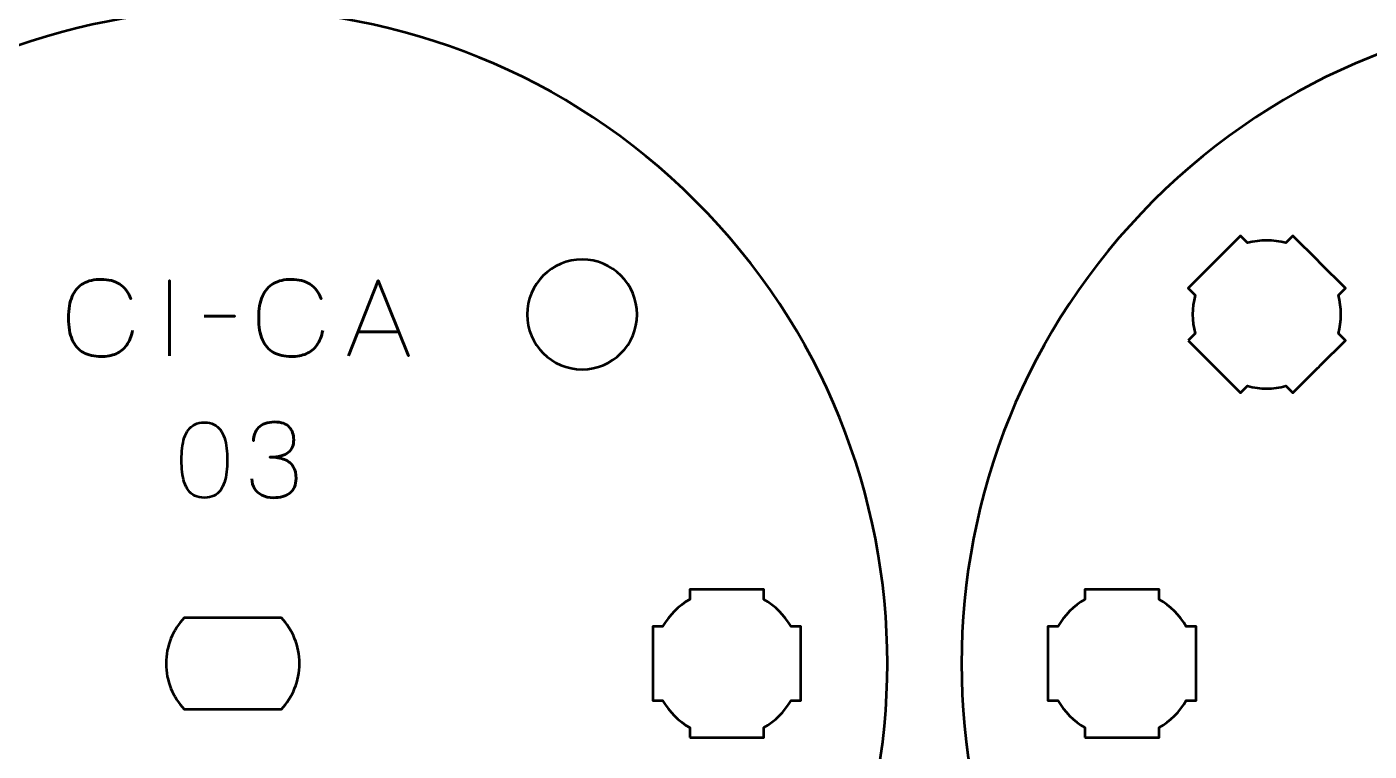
# Model space of a CAD drawing. Header units: centimetres. Extents: x -21 to 0, y -29.7 to 0.
# Drawn here: x -9.63 to -4.2, y -14.81 to -11.87 of the extents above; entities that cross this region are included whole.
import ezdxf

# ---------------------------------------------------------------- set-up
doc = ezdxf.new("R2010")
doc.units = ezdxf.units.CM
doc.header["$MEASUREMENT"] = 0
doc.layers.add('Layer 1', color=7, linetype='Continuous')

msp = doc.modelspace()

# ---------------------------------------------------------------- linework, layer by layer
at = {"layer": 'Layer 1', "color": 1, "lineweight": 53}
msp.add_open_spline([(-21.00003, -29.19995), (-21.00003, -29.19995), (-21.00003, -2.29992), (-21.00003, -2.29992), (-21.00003, -2.29992), (-21.00003, -2.21709), (-20.93286, -2.14992), (-20.85003, -2.14992), (-20.85003, -2.14992), (-20.7672, -2.14992), (-20.70003, -2.08275), (-20.70003, -1.99992), (-20.70003, -1.99992), (-20.70003, -1.91709), (-20.7672, -1.84992), (-20.85003, -1.84992), (-20.85003, -1.84992), (-20.93286, -1.84992), (-21.00003, -1.78275), (-21.00003, -1.69992), (-21.00003, -1.69992), (-21.00003, -1.61709), (-20.93286, -1.54992), (-20.85003, -1.54992), (-20.85003, -1.54992), (-20.7672, -1.54992), (-20.70003, -1.48275), (-20.70003, -1.39992), (-20.70003, -1.39992), (-20.70003, -1.31709), (-20.7672, -1.24992), (-20.85003, -1.24992), (-20.85003, -1.24992), (-20.93286, -1.24992), (-21.00003, -1.18275), (-21.00003, -1.09992), (-21.00003, -1.09992), (-21.00003, -1.09992), (-21.00003, -0.49992), (-21.00003, -0.49992), (-21.00003, -0.49992), (-21.00003, -0.22295), (-20.77694, 0.00004), (-20.49994, 0.00004), (-20.49994, 0.00004), (-20.49994, 0.00004), (-0.50008, 0.00004), (-0.50008, 0.00004), (-0.50008, 0.00004), (-0.22294, 0.00004), (0.00002, -0.22295), (0.00002, -0.49992), (0.00002, -0.49992), (0.00002, -0.49992), (0.00002, -29.19995), (0.00002, -29.19995), (0.00002, -29.19995), (0.00002, -29.47695), (-0.22294, -29.70004), (-0.50008, -29.70004), (-0.50008, -29.70004), (-0.50008, -29.70004), (-20.49994, -29.70004), (-20.49994, -29.70004), (-20.49994, -29.70004), (-20.77694, -29.70004), (-21.00003, -29.47695), (-21.00003, -29.19995)], degree=3, knots=[0, 0, 0, 0, 0.0588235, 0.0588235, 0.0588235, 0.0588235, 0.1176471, 0.1176471, 0.1176471, 0.1176471, 0.1764706, 0.1764706, 0.1764706, 0.1764706, 0.2352941, 0.2352941, 0.2352941, 0.2352941, 0.2941176, 0.2941176, 0.2941176, 0.2941176, 0.3529412, 0.3529412, 0.3529412, 0.3529412, 0.4117647, 0.4117647, 0.4117647, 0.4117647, 0.4705882, 0.4705882, 0.4705882, 0.4705882, 0.5294118, 0.5294118, 0.5294118, 0.5294118, 0.5882353, 0.5882353, 0.5882353, 0.5882353, 0.6470588, 0.6470588, 0.6470588, 0.6470588, 0.7058824, 0.7058824, 0.7058824, 0.7058824, 0.7647059, 0.7647059, 0.7647059, 0.7647059, 0.8235294, 0.8235294, 0.8235294, 0.8235294, 0.8823529, 0.8823529, 0.8823529, 0.8823529, 0.9411765, 0.9411765, 0.9411765, 0.9411765, 1, 1, 1, 1], dxfattribs=at)
at = {"layer": 'Layer 1', "color": 3, "lineweight": 53}
for points in [[(-10.67383, -12.57613), (-9.63913, -11.54143), (-7.9609, -11.54143), (-6.92617, -12.57616), (-6.92617, -12.57616), (-5.89147, -13.61086), (-5.89147, -15.2891), (-6.92617, -16.3238), (-6.92617, -16.3238), (-7.9609, -17.35853), (-9.63913, -17.35853), (-10.67383, -16.32383), (-10.67383, -16.32383), (-11.70856, -15.2891), (-11.70856, -13.61086), (-10.67383, -12.57613)], [(-5.07383, -12.57613), (-4.03913, -11.54143), (-2.3609, -11.54143), (-1.32617, -12.57616), (-1.32617, -12.57616), (-0.29147, -13.61086), (-0.29147, -15.2891), (-1.32617, -16.3238), (-1.32617, -16.3238), (-2.3609, -17.35853), (-4.03913, -17.35853), (-5.07383, -16.32383), (-5.07383, -16.32383), (-6.10856, -15.2891), (-6.10856, -13.61086), (-5.07383, -12.57613)]]:
    msp.add_open_spline(points, degree=3, knots=[0, 0, 0, 0, 0.25, 0.25, 0.25, 0.25, 0.5, 0.5, 0.5, 0.5, 0.75, 0.75, 0.75, 0.75, 1, 1, 1, 1], dxfattribs=at)
at = {"layer": 'Layer 1', "lineweight": 53}
for points, knots in [([(-4.93247, -13.14179), (-4.93247, -13.14179), (-4.90404, -13.11337), (-4.90404, -13.11337), (-4.90404, -13.11337), (-4.91761, -13.06256), (-4.91759, -13.0089), (-4.90403, -12.9581), (-4.90403, -12.9581), (-4.90403, -12.9581), (-4.93247, -12.92966), (-4.93247, -12.92966), (-4.93247, -12.92966), (-4.93247, -12.92966), (-4.72034, -12.71753), (-4.72034, -12.71753), (-4.72034, -12.71753), (-4.72034, -12.71753), (-4.69192, -12.74595), (-4.69192, -12.74595), (-4.69192, -12.74595), (-4.64111, -12.73237), (-4.58741, -12.73234), (-4.53657, -12.7459), (-4.53657, -12.7459), (-4.53657, -12.7459), (-4.50821, -12.71753), (-4.50821, -12.71753), (-4.50821, -12.71753), (-4.50821, -12.71753), (-4.40538, -12.82036), (-4.40538, -12.82036), (-4.40538, -12.82036), (-4.40538, -12.82036), (-4.40205, -12.8236), (-4.40205, -12.8236), (-4.40205, -12.8236), (-4.40205, -12.8236), (-4.39881, -12.82693), (-4.39881, -12.82693), (-4.39881, -12.82693), (-4.39881, -12.82693), (-4.29607, -12.92966), (-4.29607, -12.92966), (-4.29607, -12.92966), (-4.29607, -12.92966), (-4.32441, -12.958), (-4.32441, -12.958), (-4.32441, -12.958), (-4.31082, -13.00885), (-4.31081, -13.0626), (-4.3244, -13.11347), (-4.3244, -13.11347), (-4.3244, -13.11347), (-4.29607, -13.14179), (-4.29607, -13.14179), (-4.29607, -13.14179), (-4.29607, -13.14179), (-4.39739, -13.24311), (-4.39739, -13.24311), (-4.39739, -13.24311), (-4.39739, -13.24311), (-4.40205, -13.24788), (-4.40205, -13.24788), (-4.40205, -13.24788), (-4.40205, -13.24788), (-4.40683, -13.25255), (-4.40683, -13.25255), (-4.40683, -13.25255), (-4.40683, -13.25255), (-4.50821, -13.35393), (-4.50821, -13.35393), (-4.50821, -13.35393), (-4.50821, -13.35393), (-4.53656, -13.32557), (-4.53656, -13.32557), (-4.53656, -13.32557), (-4.5874, -13.33913), (-4.64112, -13.33913), (-4.69195, -13.32554), (-4.69195, -13.32554), (-4.69195, -13.32554), (-4.72034, -13.35393), (-4.72034, -13.35393), (-4.72034, -13.35393), (-4.72034, -13.35393), (-4.93247, -13.14179), (-4.93247, -13.14179)], [0, 0, 0, 0, 0.0454545, 0.0454545, 0.0454545, 0.0454545, 0.0909091, 0.0909091, 0.0909091, 0.0909091, 0.1363636, 0.1363636, 0.1363636, 0.1363636, 0.1818182, 0.1818182, 0.1818182, 0.1818182, 0.2272727, 0.2272727, 0.2272727, 0.2272727, 0.2727273, 0.2727273, 0.2727273, 0.2727273, 0.3181818, 0.3181818, 0.3181818, 0.3181818, 0.3636364, 0.3636364, 0.3636364, 0.3636364, 0.4090909, 0.4090909, 0.4090909, 0.4090909, 0.4545455, 0.4545455, 0.4545455, 0.4545455, 0.5, 0.5, 0.5, 0.5, 0.5454545, 0.5454545, 0.5454545, 0.5454545, 0.5909091, 0.5909091, 0.5909091, 0.5909091, 0.6363636, 0.6363636, 0.6363636, 0.6363636, 0.6818182, 0.6818182, 0.6818182, 0.6818182, 0.7272727, 0.7272727, 0.7272727, 0.7272727, 0.7727273, 0.7727273, 0.7727273, 0.7727273, 0.8181818, 0.8181818, 0.8181818, 0.8181818, 0.8636364, 0.8636364, 0.8636364, 0.8636364, 0.9090909, 0.9090909, 0.9090909, 0.9090909, 0.9545455, 0.9545455, 0.9545455, 0.9545455, 1, 1, 1, 1]), ([(-7.38582, -12.81325), (-7.26296, -12.81325), (-7.16332, -12.91289), (-7.16332, -13.03575), (-7.16332, -13.03575), (-7.16332, -13.15862), (-7.26296, -13.25825), (-7.38582, -13.25825), (-7.38582, -13.25825), (-7.50868, -13.25825), (-7.60832, -13.15862), (-7.60832, -13.03575), (-7.60832, -13.03575), (-7.60832, -12.91289), (-7.50868, -12.81325), (-7.38582, -12.81325)], [0, 0, 0, 0, 0.25, 0.25, 0.25, 0.25, 0.5, 0.5, 0.5, 0.5, 0.75, 0.75, 0.75, 0.75, 1, 1, 1, 1]), ([(-6.95006, -14.74994), (-6.95006, -14.74994), (-6.95006, -14.70974), (-6.95006, -14.70974), (-6.95006, -14.70974), (-6.99558, -14.68341), (-7.03351, -14.64545), (-7.05984, -14.59994), (-7.05984, -14.59994), (-7.05984, -14.59994), (-7.10006, -14.59994), (-7.10006, -14.59994), (-7.10006, -14.59994), (-7.10006, -14.59994), (-7.10006, -14.29994), (-7.10006, -14.29994), (-7.10006, -14.29994), (-7.10006, -14.29994), (-7.05987, -14.29994), (-7.05987, -14.29994), (-7.05987, -14.29994), (-7.03354, -14.25441), (-6.99559, -14.21642), (-6.95006, -14.19006), (-6.95006, -14.19006), (-6.95006, -14.19006), (-6.95006, -14.14994), (-6.95006, -14.14994), (-6.95006, -14.14994), (-6.95006, -14.14994), (-6.80464, -14.14994), (-6.80464, -14.14994), (-6.80464, -14.14994), (-6.80464, -14.14994), (-6.79999, -14.14988), (-6.79999, -14.14988), (-6.79999, -14.14988), (-6.79999, -14.14988), (-6.79535, -14.14994), (-6.79535, -14.14994), (-6.79535, -14.14994), (-6.79535, -14.14994), (-6.65006, -14.14994), (-6.65006, -14.14994), (-6.65006, -14.14994), (-6.65006, -14.14994), (-6.65006, -14.19001), (-6.65006, -14.19001), (-6.65006, -14.19001), (-6.60449, -14.21636), (-6.56648, -14.25436), (-6.54012, -14.29994), (-6.54012, -14.29994), (-6.54012, -14.29994), (-6.50006, -14.29994), (-6.50006, -14.29994), (-6.50006, -14.29994), (-6.50006, -14.29994), (-6.50006, -14.44322), (-6.50006, -14.44322), (-6.50006, -14.44322), (-6.50006, -14.44322), (-6.49998, -14.44989), (-6.49998, -14.44989), (-6.49998, -14.44989), (-6.49998, -14.44989), (-6.50006, -14.45657), (-6.50006, -14.45657), (-6.50006, -14.45657), (-6.50006, -14.45657), (-6.50006, -14.59994), (-6.50006, -14.59994), (-6.50006, -14.59994), (-6.50006, -14.59994), (-6.54016, -14.59994), (-6.54016, -14.59994), (-6.54016, -14.59994), (-6.56652, -14.64548), (-6.60451, -14.68346), (-6.65006, -14.70979), (-6.65006, -14.70979), (-6.65006, -14.70979), (-6.65006, -14.74994), (-6.65006, -14.74994), (-6.65006, -14.74994), (-6.65006, -14.74994), (-6.95006, -14.74994), (-6.95006, -14.74994)], [0, 0, 0, 0, 0.0454545, 0.0454545, 0.0454545, 0.0454545, 0.0909091, 0.0909091, 0.0909091, 0.0909091, 0.1363636, 0.1363636, 0.1363636, 0.1363636, 0.1818182, 0.1818182, 0.1818182, 0.1818182, 0.2272727, 0.2272727, 0.2272727, 0.2272727, 0.2727273, 0.2727273, 0.2727273, 0.2727273, 0.3181818, 0.3181818, 0.3181818, 0.3181818, 0.3636364, 0.3636364, 0.3636364, 0.3636364, 0.4090909, 0.4090909, 0.4090909, 0.4090909, 0.4545455, 0.4545455, 0.4545455, 0.4545455, 0.5, 0.5, 0.5, 0.5, 0.5454545, 0.5454545, 0.5454545, 0.5454545, 0.5909091, 0.5909091, 0.5909091, 0.5909091, 0.6363636, 0.6363636, 0.6363636, 0.6363636, 0.6818182, 0.6818182, 0.6818182, 0.6818182, 0.7272727, 0.7272727, 0.7272727, 0.7272727, 0.7727273, 0.7727273, 0.7727273, 0.7727273, 0.8181818, 0.8181818, 0.8181818, 0.8181818, 0.8636364, 0.8636364, 0.8636364, 0.8636364, 0.9090909, 0.9090909, 0.9090909, 0.9090909, 0.9545455, 0.9545455, 0.9545455, 0.9545455, 1, 1, 1, 1]), ([(-5.35006, -14.74994), (-5.35006, -14.74994), (-5.35006, -14.70974), (-5.35006, -14.70974), (-5.35006, -14.70974), (-5.39558, -14.68341), (-5.43351, -14.64545), (-5.45984, -14.59994), (-5.45984, -14.59994), (-5.45984, -14.59994), (-5.50006, -14.59994), (-5.50006, -14.59994), (-5.50006, -14.59994), (-5.50006, -14.59994), (-5.50006, -14.29994), (-5.50006, -14.29994), (-5.50006, -14.29994), (-5.50006, -14.29994), (-5.45987, -14.29994), (-5.45987, -14.29994), (-5.45987, -14.29994), (-5.43354, -14.25441), (-5.39559, -14.21642), (-5.35006, -14.19006), (-5.35006, -14.19006), (-5.35006, -14.19006), (-5.35006, -14.14994), (-5.35006, -14.14994), (-5.35006, -14.14994), (-5.35006, -14.14994), (-5.20464, -14.14994), (-5.20464, -14.14994), (-5.20464, -14.14994), (-5.20464, -14.14994), (-5.19999, -14.14988), (-5.19999, -14.14988), (-5.19999, -14.14988), (-5.19999, -14.14988), (-5.19535, -14.14994), (-5.19535, -14.14994), (-5.19535, -14.14994), (-5.19535, -14.14994), (-5.05006, -14.14994), (-5.05006, -14.14994), (-5.05006, -14.14994), (-5.05006, -14.14994), (-5.05006, -14.19001), (-5.05006, -14.19001), (-5.05006, -14.19001), (-5.00449, -14.21636), (-4.96648, -14.25436), (-4.94012, -14.29994), (-4.94012, -14.29994), (-4.94012, -14.29994), (-4.90006, -14.29994), (-4.90006, -14.29994), (-4.90006, -14.29994), (-4.90006, -14.29994), (-4.90006, -14.44322), (-4.90006, -14.44322), (-4.90006, -14.44322), (-4.90006, -14.44322), (-4.89998, -14.44989), (-4.89998, -14.44989), (-4.89998, -14.44989), (-4.89998, -14.44989), (-4.90006, -14.45657), (-4.90006, -14.45657), (-4.90006, -14.45657), (-4.90006, -14.45657), (-4.90006, -14.59994), (-4.90006, -14.59994), (-4.90006, -14.59994), (-4.90006, -14.59994), (-4.94016, -14.59994), (-4.94016, -14.59994), (-4.94016, -14.59994), (-4.96652, -14.64548), (-5.00451, -14.68346), (-5.05006, -14.70979), (-5.05006, -14.70979), (-5.05006, -14.70979), (-5.05006, -14.74994), (-5.05006, -14.74994), (-5.05006, -14.74994), (-5.05006, -14.74994), (-5.35006, -14.74994), (-5.35006, -14.74994)], [0, 0, 0, 0, 0.0454545, 0.0454545, 0.0454545, 0.0454545, 0.0909091, 0.0909091, 0.0909091, 0.0909091, 0.1363636, 0.1363636, 0.1363636, 0.1363636, 0.1818182, 0.1818182, 0.1818182, 0.1818182, 0.2272727, 0.2272727, 0.2272727, 0.2272727, 0.2727273, 0.2727273, 0.2727273, 0.2727273, 0.3181818, 0.3181818, 0.3181818, 0.3181818, 0.3636364, 0.3636364, 0.3636364, 0.3636364, 0.4090909, 0.4090909, 0.4090909, 0.4090909, 0.4545455, 0.4545455, 0.4545455, 0.4545455, 0.5, 0.5, 0.5, 0.5, 0.5454545, 0.5454545, 0.5454545, 0.5454545, 0.5909091, 0.5909091, 0.5909091, 0.5909091, 0.6363636, 0.6363636, 0.6363636, 0.6363636, 0.6818182, 0.6818182, 0.6818182, 0.6818182, 0.7272727, 0.7272727, 0.7272727, 0.7272727, 0.7727273, 0.7727273, 0.7727273, 0.7727273, 0.8181818, 0.8181818, 0.8181818, 0.8181818, 0.8636364, 0.8636364, 0.8636364, 0.8636364, 0.9090909, 0.9090909, 0.9090909, 0.9090909, 0.9545455, 0.9545455, 0.9545455, 0.9545455, 1, 1, 1, 1]), ([(-8.60342, -14.2649), (-8.55792, -14.31323), (-8.53002, -14.37831), (-8.53002, -14.44991), (-8.53002, -14.44991), (-8.53002, -14.5215), (-8.55792, -14.58658), (-8.6034, -14.6349), (-8.6034, -14.6349), (-8.6034, -14.6349), (-8.99664, -14.6349), (-8.99664, -14.6349), (-8.99664, -14.6349), (-9.04212, -14.58658), (-9.07002, -14.5215), (-9.07002, -14.44991), (-9.07002, -14.44991), (-9.07002, -14.37831), (-9.04212, -14.31323), (-8.99662, -14.2649), (-8.99662, -14.2649), (-8.99662, -14.2649), (-8.60342, -14.2649), (-8.60342, -14.2649)], [0, 0, 0, 0, 0.1666667, 0.1666667, 0.1666667, 0.1666667, 0.3333333, 0.3333333, 0.3333333, 0.3333333, 0.5, 0.5, 0.5, 0.5, 0.6666667, 0.6666667, 0.6666667, 0.6666667, 0.8333333, 0.8333333, 0.8333333, 0.8333333, 1, 1, 1, 1])]:
    msp.add_open_spline(points, degree=3, knots=knots, dxfattribs=at)
at = {"layer": 'Layer 1', "color": 5, "lineweight": 53}
for points, knots in [([(-9.20603, -13.10037), (-9.21055, -13.12457), (-9.21845, -13.14454), (-9.22953, -13.1602), (-9.22953, -13.1602), (-9.24067, -13.1758), (-9.25493, -13.18737), (-9.27228, -13.19492), (-9.27228, -13.19492), (-9.28957, -13.20247), (-9.30989, -13.20628), (-9.33303, -13.20621), (-9.33303, -13.20621), (-9.36118, -13.20628), (-9.3851, -13.20084), (-9.40472, -13.18977), (-9.40472, -13.18977), (-9.42433, -13.17876), (-9.43929, -13.16176), (-9.44959, -13.13869), (-9.44959, -13.13869), (-9.45989, -13.11561), (-9.46504, -13.08605), (-9.46511, -13.05), (-9.46511, -13.05), (-9.46504, -13.01409), (-9.45989, -12.98459), (-9.44959, -12.96152), (-9.44959, -12.96152), (-9.43929, -12.93845), (-9.42433, -12.92138), (-9.40472, -12.9103), (-9.40472, -12.9103), (-9.3851, -12.89922), (-9.36118, -12.89372), (-9.33303, -12.89379), (-9.33303, -12.89379), (-9.3029, -12.89372), (-9.27765, -12.90014), (-9.25733, -12.91305), (-9.25733, -12.91305), (-9.23708, -12.92596), (-9.22219, -12.94593), (-9.21281, -12.97295), (-9.21281, -12.97295), (-9.22219, -12.94593), (-9.23708, -12.92596), (-9.25733, -12.91305), (-9.25733, -12.91305), (-9.27765, -12.90014), (-9.3029, -12.89372), (-9.33303, -12.89379), (-9.33303, -12.89379), (-9.36118, -12.89372), (-9.3851, -12.89922), (-9.40472, -12.9103), (-9.40472, -12.9103), (-9.42433, -12.92138), (-9.43929, -12.93845), (-9.44959, -12.96152), (-9.44959, -12.96152), (-9.45989, -12.98459), (-9.46504, -13.01409), (-9.46511, -13.05), (-9.46511, -13.05), (-9.46504, -13.08605), (-9.45989, -13.11561), (-9.44959, -13.13869), (-9.44959, -13.13869), (-9.43929, -13.16176), (-9.42433, -13.17876), (-9.40472, -13.18977), (-9.40472, -13.18977), (-9.3851, -13.20084), (-9.36118, -13.20628), (-9.33303, -13.20621), (-9.33303, -13.20621), (-9.30989, -13.20628), (-9.28957, -13.20247), (-9.27228, -13.19492), (-9.27228, -13.19492), (-9.25493, -13.18737), (-9.24067, -13.1758), (-9.22953, -13.1602), (-9.22953, -13.1602), (-9.21845, -13.14454), (-9.21055, -13.12457), (-9.20603, -13.10037)], [0, 0, 0, 0, 0.0454545, 0.0454545, 0.0454545, 0.0454545, 0.0909091, 0.0909091, 0.0909091, 0.0909091, 0.1363636, 0.1363636, 0.1363636, 0.1363636, 0.1818182, 0.1818182, 0.1818182, 0.1818182, 0.2272727, 0.2272727, 0.2272727, 0.2272727, 0.2727273, 0.2727273, 0.2727273, 0.2727273, 0.3181818, 0.3181818, 0.3181818, 0.3181818, 0.3636364, 0.3636364, 0.3636364, 0.3636364, 0.4090909, 0.4090909, 0.4090909, 0.4090909, 0.4545455, 0.4545455, 0.4545455, 0.4545455, 0.5, 0.5, 0.5, 0.5, 0.5454545, 0.5454545, 0.5454545, 0.5454545, 0.5909091, 0.5909091, 0.5909091, 0.5909091, 0.6363636, 0.6363636, 0.6363636, 0.6363636, 0.6818182, 0.6818182, 0.6818182, 0.6818182, 0.7272727, 0.7272727, 0.7272727, 0.7272727, 0.7727273, 0.7727273, 0.7727273, 0.7727273, 0.8181818, 0.8181818, 0.8181818, 0.8181818, 0.8636364, 0.8636364, 0.8636364, 0.8636364, 0.9090909, 0.9090909, 0.9090909, 0.9090909, 0.9545455, 0.9545455, 0.9545455, 0.9545455, 1, 1, 1, 1]), ([(-9.05617, -13.20282), (-9.05617, -13.20282), (-9.05617, -12.8976), (-9.05617, -12.8976), (-9.05617, -12.8976), (-9.05617, -12.8976), (-9.05617, -13.20282), (-9.05617, -13.20282)], [0, 0, 0, 0, 0.5, 0.5, 0.5, 0.5, 1, 1, 1, 1]), ([(-8.43599, -13.10037), (-8.44051, -13.12457), (-8.44841, -13.14454), (-8.45949, -13.1602), (-8.45949, -13.1602), (-8.47063, -13.1758), (-8.48489, -13.18737), (-8.50224, -13.19492), (-8.50224, -13.19492), (-8.51953, -13.20247), (-8.53985, -13.20628), (-8.56299, -13.20621), (-8.56299, -13.20621), (-8.59114, -13.20628), (-8.61506, -13.20084), (-8.63468, -13.18977), (-8.63468, -13.18977), (-8.65429, -13.17876), (-8.66925, -13.16176), (-8.67955, -13.13869), (-8.67955, -13.13869), (-8.68985, -13.11561), (-8.695, -13.08605), (-8.69507, -13.05), (-8.69507, -13.05), (-8.695, -13.01409), (-8.68985, -12.98459), (-8.67955, -12.96152), (-8.67955, -12.96152), (-8.66925, -12.93845), (-8.65429, -12.92138), (-8.63468, -12.9103), (-8.63468, -12.9103), (-8.61506, -12.89922), (-8.59114, -12.89372), (-8.56299, -12.89379), (-8.56299, -12.89379), (-8.53286, -12.89372), (-8.50761, -12.90014), (-8.48729, -12.91305), (-8.48729, -12.91305), (-8.46704, -12.92596), (-8.45215, -12.94593), (-8.44277, -12.97295), (-8.44277, -12.97295), (-8.45215, -12.94593), (-8.46704, -12.92596), (-8.48729, -12.91305), (-8.48729, -12.91305), (-8.50761, -12.90014), (-8.53286, -12.89372), (-8.56299, -12.89379), (-8.56299, -12.89379), (-8.59114, -12.89372), (-8.61506, -12.89922), (-8.63468, -12.9103), (-8.63468, -12.9103), (-8.65429, -12.92138), (-8.66925, -12.93845), (-8.67955, -12.96152), (-8.67955, -12.96152), (-8.68985, -12.98459), (-8.695, -13.01409), (-8.69507, -13.05), (-8.69507, -13.05), (-8.695, -13.08605), (-8.68985, -13.11561), (-8.67955, -13.13869), (-8.67955, -13.13869), (-8.66925, -13.16176), (-8.65429, -13.17876), (-8.63468, -13.18977), (-8.63468, -13.18977), (-8.61506, -13.20084), (-8.59114, -13.20628), (-8.56299, -13.20621), (-8.56299, -13.20621), (-8.53985, -13.20628), (-8.51953, -13.20247), (-8.50224, -13.19492), (-8.50224, -13.19492), (-8.48489, -13.18737), (-8.47063, -13.1758), (-8.45949, -13.1602), (-8.45949, -13.1602), (-8.44841, -13.14454), (-8.44051, -13.12457), (-8.43599, -13.10037)], [0, 0, 0, 0, 0.0454545, 0.0454545, 0.0454545, 0.0454545, 0.0909091, 0.0909091, 0.0909091, 0.0909091, 0.1363636, 0.1363636, 0.1363636, 0.1363636, 0.1818182, 0.1818182, 0.1818182, 0.1818182, 0.2272727, 0.2272727, 0.2272727, 0.2272727, 0.2727273, 0.2727273, 0.2727273, 0.2727273, 0.3181818, 0.3181818, 0.3181818, 0.3181818, 0.3636364, 0.3636364, 0.3636364, 0.3636364, 0.4090909, 0.4090909, 0.4090909, 0.4090909, 0.4545455, 0.4545455, 0.4545455, 0.4545455, 0.5, 0.5, 0.5, 0.5, 0.5454545, 0.5454545, 0.5454545, 0.5454545, 0.5909091, 0.5909091, 0.5909091, 0.5909091, 0.6363636, 0.6363636, 0.6363636, 0.6363636, 0.6818182, 0.6818182, 0.6818182, 0.6818182, 0.7272727, 0.7272727, 0.7272727, 0.7272727, 0.7727273, 0.7727273, 0.7727273, 0.7727273, 0.8181818, 0.8181818, 0.8181818, 0.8181818, 0.8636364, 0.8636364, 0.8636364, 0.8636364, 0.9090909, 0.9090909, 0.9090909, 0.9090909, 0.9545455, 0.9545455, 0.9545455, 0.9545455, 1, 1, 1, 1]), ([(-8.33185, -13.20282), (-8.33185, -13.20282), (-8.21078, -12.8976), (-8.21078, -12.8976), (-8.21078, -12.8976), (-8.21078, -12.8976), (-8.08928, -13.20282), (-8.08928, -13.20282), (-8.08928, -13.20282), (-8.08928, -13.20282), (-8.21078, -12.8976), (-8.21078, -12.8976), (-8.21078, -12.8976), (-8.21078, -12.8976), (-8.33185, -13.20282), (-8.33185, -13.20282)], [0, 0, 0, 0, 0.25, 0.25, 0.25, 0.25, 0.5, 0.5, 0.5, 0.5, 0.75, 0.75, 0.75, 0.75, 1, 1, 1, 1]), ([(-8.9152, -13.04322), (-8.9152, -13.04322), (-8.79201, -13.04322), (-8.79201, -13.04322), (-8.79201, -13.04322), (-8.79201, -13.04322), (-8.9152, -13.04322), (-8.9152, -13.04322)], [0, 0, 0, 0, 0.5, 0.5, 0.5, 0.5, 1, 1, 1, 1]), ([(-8.29375, -13.10672), (-8.29375, -13.10672), (-8.12781, -13.10672), (-8.12781, -13.10672), (-8.12781, -13.10672), (-8.12781, -13.10672), (-8.29375, -13.10672), (-8.29375, -13.10672)], [0, 0, 0, 0, 0.5, 0.5, 0.5, 0.5, 1, 1, 1, 1]), ([(-8.91499, -13.77813), (-8.90018, -13.77806), (-8.88741, -13.77545), (-8.87675, -13.77037), (-8.87675, -13.77037), (-8.86617, -13.76529), (-8.85735, -13.75802), (-8.8503, -13.74878), (-8.8503, -13.74878), (-8.84331, -13.73947), (-8.83781, -13.72846), (-8.83372, -13.71576), (-8.83372, -13.71576), (-8.82969, -13.70306), (-8.8268, -13.68916), (-8.82518, -13.67392), (-8.82518, -13.67392), (-8.82348, -13.65868), (-8.82264, -13.64266), (-8.82271, -13.62573), (-8.82271, -13.62573), (-8.82264, -13.60887), (-8.82348, -13.59285), (-8.82518, -13.57768), (-8.82518, -13.57768), (-8.8268, -13.56251), (-8.82969, -13.54854), (-8.83372, -13.53584), (-8.83372, -13.53584), (-8.83781, -13.52321), (-8.84331, -13.51221), (-8.8503, -13.50282), (-8.8503, -13.50282), (-8.85735, -13.49351), (-8.86617, -13.48624), (-8.87675, -13.48116), (-8.87675, -13.48116), (-8.88741, -13.47601), (-8.90018, -13.4734), (-8.91499, -13.47333), (-8.91499, -13.47333), (-8.92981, -13.4734), (-8.94258, -13.47601), (-8.95324, -13.48116), (-8.95324, -13.48116), (-8.96382, -13.48624), (-8.97264, -13.49351), (-8.97969, -13.50282), (-8.97969, -13.50282), (-8.98668, -13.51221), (-8.99218, -13.52321), (-8.99627, -13.53584), (-8.99627, -13.53584), (-9.0003, -13.54854), (-9.00319, -13.56251), (-9.00481, -13.57768), (-9.00481, -13.57768), (-9.0065, -13.59285), (-9.00735, -13.60887), (-9.00728, -13.62573), (-9.00728, -13.62573), (-9.00735, -13.64266), (-9.0065, -13.65868), (-9.00481, -13.67392), (-9.00481, -13.67392), (-9.00319, -13.68916), (-9.0003, -13.70306), (-8.99627, -13.71576), (-8.99627, -13.71576), (-8.99218, -13.72846), (-8.98668, -13.73947), (-8.97969, -13.74878), (-8.97969, -13.74878), (-8.97264, -13.75802), (-8.96382, -13.76529), (-8.95324, -13.77037), (-8.95324, -13.77037), (-8.94258, -13.77545), (-8.92981, -13.77806), (-8.91499, -13.77813)], [0, 0, 0, 0, 0.05, 0.05, 0.05, 0.05, 0.1, 0.1, 0.1, 0.1, 0.15, 0.15, 0.15, 0.15, 0.2, 0.2, 0.2, 0.2, 0.25, 0.25, 0.25, 0.25, 0.3, 0.3, 0.3, 0.3, 0.35, 0.35, 0.35, 0.35, 0.4, 0.4, 0.4, 0.4, 0.45, 0.45, 0.45, 0.45, 0.5, 0.5, 0.5, 0.5, 0.55, 0.55, 0.55, 0.55, 0.6, 0.6, 0.6, 0.6, 0.65, 0.65, 0.65, 0.65, 0.7, 0.7, 0.7, 0.7, 0.75, 0.75, 0.75, 0.75, 0.8, 0.8, 0.8, 0.8, 0.85, 0.85, 0.85, 0.85, 0.9, 0.9, 0.9, 0.9, 0.95, 0.95, 0.95, 0.95, 1, 1, 1, 1]), ([(-8.91499, -13.77813), (-8.90018, -13.77806), (-8.88741, -13.77545), (-8.87675, -13.77037), (-8.87675, -13.77037), (-8.86617, -13.76529), (-8.85735, -13.75802), (-8.8503, -13.74878), (-8.8503, -13.74878), (-8.84331, -13.73947), (-8.83781, -13.72846), (-8.83372, -13.71576), (-8.83372, -13.71576), (-8.82969, -13.70306), (-8.8268, -13.68916), (-8.82518, -13.67392), (-8.82518, -13.67392), (-8.82348, -13.65868), (-8.82264, -13.64266), (-8.82271, -13.62573), (-8.82271, -13.62573), (-8.82264, -13.60887), (-8.82348, -13.59285), (-8.82518, -13.57768), (-8.82518, -13.57768), (-8.8268, -13.56251), (-8.82969, -13.54854), (-8.83372, -13.53584), (-8.83372, -13.53584), (-8.83781, -13.52321), (-8.84331, -13.51221), (-8.8503, -13.50282), (-8.8503, -13.50282), (-8.85735, -13.49351), (-8.86617, -13.48624), (-8.87675, -13.48116), (-8.87675, -13.48116), (-8.88741, -13.47601), (-8.90018, -13.4734), (-8.91499, -13.47333), (-8.91499, -13.47333), (-8.92981, -13.4734), (-8.94258, -13.47601), (-8.95324, -13.48116), (-8.95324, -13.48116), (-8.96382, -13.48624), (-8.97264, -13.49351), (-8.97969, -13.50282), (-8.97969, -13.50282), (-8.98668, -13.51221), (-8.99218, -13.52321), (-8.99627, -13.53584), (-8.99627, -13.53584), (-9.0003, -13.54854), (-9.00319, -13.56251), (-9.00481, -13.57768), (-9.00481, -13.57768), (-9.0065, -13.59285), (-9.00735, -13.60887), (-9.00728, -13.62573), (-9.00728, -13.62573), (-9.00735, -13.64266), (-9.0065, -13.65868), (-9.00481, -13.67392), (-9.00481, -13.67392), (-9.00319, -13.68916), (-9.0003, -13.70306), (-8.99627, -13.71576), (-8.99627, -13.71576), (-8.99218, -13.72846), (-8.98668, -13.73947), (-8.97969, -13.74878), (-8.97969, -13.74878), (-8.97264, -13.75802), (-8.96382, -13.76529), (-8.95324, -13.77037), (-8.95324, -13.77037), (-8.94258, -13.77545), (-8.92981, -13.77806), (-8.91499, -13.77813)], [0, 0, 0, 0, 0.05, 0.05, 0.05, 0.05, 0.1, 0.1, 0.1, 0.1, 0.15, 0.15, 0.15, 0.15, 0.2, 0.2, 0.2, 0.2, 0.25, 0.25, 0.25, 0.25, 0.3, 0.3, 0.3, 0.3, 0.35, 0.35, 0.35, 0.35, 0.4, 0.4, 0.4, 0.4, 0.45, 0.45, 0.45, 0.45, 0.5, 0.5, 0.5, 0.5, 0.55, 0.55, 0.55, 0.55, 0.6, 0.6, 0.6, 0.6, 0.65, 0.65, 0.65, 0.65, 0.7, 0.7, 0.7, 0.7, 0.75, 0.75, 0.75, 0.75, 0.8, 0.8, 0.8, 0.8, 0.85, 0.85, 0.85, 0.85, 0.9, 0.9, 0.9, 0.9, 0.95, 0.95, 0.95, 0.95, 1, 1, 1, 1]), ([(-8.72238, -13.70151), (-8.72231, -13.71675), (-8.71878, -13.73001), (-8.7118, -13.74151), (-8.7118, -13.74151), (-8.70481, -13.75294), (-8.69486, -13.7619), (-8.68188, -13.76832), (-8.68188, -13.76832), (-8.6689, -13.77474), (-8.65331, -13.77799), (-8.63517, -13.77813), (-8.63517, -13.77813), (-8.62156, -13.77813), (-8.60921, -13.77672), (-8.59799, -13.77376), (-8.59799, -13.77376), (-8.58684, -13.77079), (-8.57725, -13.76621), (-8.56913, -13.75993), (-8.56913, -13.75993), (-8.56102, -13.75365), (-8.55481, -13.74553), (-8.55037, -13.73566), (-8.55037, -13.73566), (-8.54599, -13.72571), (-8.54381, -13.71378), (-8.54374, -13.69981), (-8.54374, -13.69981), (-8.54366, -13.68119), (-8.54747, -13.66545), (-8.55502, -13.65268), (-8.55502, -13.65268), (-8.56257, -13.63991), (-8.57429, -13.63032), (-8.59002, -13.62376), (-8.59002, -13.62376), (-8.60575, -13.61719), (-8.62593, -13.61388), (-8.65041, -13.61388), (-8.65041, -13.61388), (-8.63214, -13.61395), (-8.61683, -13.61226), (-8.60434, -13.6088), (-8.60434, -13.6088), (-8.59192, -13.60534), (-8.58198, -13.60047), (-8.5745, -13.59412), (-8.5745, -13.59412), (-8.56702, -13.58784), (-8.56159, -13.58036), (-8.55834, -13.57176), (-8.55834, -13.57176), (-8.55502, -13.56322), (-8.5534, -13.55384), (-8.55347, -13.54361), (-8.55347, -13.54361), (-8.5534, -13.53337), (-8.55481, -13.52392), (-8.55763, -13.51517), (-8.55763, -13.51517), (-8.56039, -13.50642), (-8.5649, -13.49873), (-8.57104, -13.49217), (-8.57104, -13.49217), (-8.57718, -13.48561), (-8.58529, -13.48046), (-8.59524, -13.47679), (-8.59524, -13.47679), (-8.60526, -13.47312), (-8.61747, -13.47129), (-8.63179, -13.47122), (-8.63179, -13.47122), (-8.64604, -13.47129), (-8.65853, -13.4734), (-8.66911, -13.4775), (-8.66911, -13.4775), (-8.67977, -13.48159), (-8.68851, -13.48716), (-8.69557, -13.49429), (-8.69557, -13.49429), (-8.70255, -13.50141), (-8.70778, -13.50953), (-8.71123, -13.5187), (-8.71123, -13.5187), (-8.71476, -13.52787), (-8.71645, -13.53761), (-8.71645, -13.54784), (-8.71645, -13.54784), (-8.71645, -13.53761), (-8.71476, -13.52787), (-8.71123, -13.5187), (-8.71123, -13.5187), (-8.70778, -13.50953), (-8.70255, -13.50141), (-8.69557, -13.49429), (-8.69557, -13.49429), (-8.68851, -13.48716), (-8.67977, -13.48159), (-8.66911, -13.4775), (-8.66911, -13.4775), (-8.65853, -13.4734), (-8.64604, -13.47129), (-8.63179, -13.47122), (-8.63179, -13.47122), (-8.61747, -13.47129), (-8.60526, -13.47312), (-8.59524, -13.47679), (-8.59524, -13.47679), (-8.58529, -13.48046), (-8.57718, -13.48561), (-8.57104, -13.49217), (-8.57104, -13.49217), (-8.5649, -13.49873), (-8.56039, -13.50642), (-8.55763, -13.51517), (-8.55763, -13.51517), (-8.55481, -13.52392), (-8.5534, -13.53337), (-8.55347, -13.54361), (-8.55347, -13.54361), (-8.5534, -13.55384), (-8.55502, -13.56322), (-8.55834, -13.57176), (-8.55834, -13.57176), (-8.56159, -13.58036), (-8.56702, -13.58784), (-8.5745, -13.59412), (-8.5745, -13.59412), (-8.58198, -13.60047), (-8.59192, -13.60534), (-8.60434, -13.6088), (-8.60434, -13.6088), (-8.61683, -13.61226), (-8.63214, -13.61395), (-8.65041, -13.61388), (-8.65041, -13.61388), (-8.62593, -13.61388), (-8.60575, -13.61719), (-8.59002, -13.62376), (-8.59002, -13.62376), (-8.57429, -13.63032), (-8.56257, -13.63991), (-8.55502, -13.65268), (-8.55502, -13.65268), (-8.54747, -13.66545), (-8.54366, -13.68119), (-8.54374, -13.69981), (-8.54374, -13.69981), (-8.54381, -13.71378), (-8.54599, -13.72571), (-8.55037, -13.73566), (-8.55037, -13.73566), (-8.55481, -13.74553), (-8.56102, -13.75365), (-8.56913, -13.75993), (-8.56913, -13.75993), (-8.57725, -13.76621), (-8.58684, -13.77079), (-8.59799, -13.77376), (-8.59799, -13.77376), (-8.60921, -13.77672), (-8.62156, -13.77813), (-8.63517, -13.77813), (-8.63517, -13.77813), (-8.65331, -13.77799), (-8.6689, -13.77474), (-8.68188, -13.76832), (-8.68188, -13.76832), (-8.69486, -13.7619), (-8.70481, -13.75294), (-8.7118, -13.74151), (-8.7118, -13.74151), (-8.71878, -13.73001), (-8.72231, -13.71675), (-8.72238, -13.70151)], [0, 0, 0, 0, 0.0227273, 0.0227273, 0.0227273, 0.0227273, 0.0454545, 0.0454545, 0.0454545, 0.0454545, 0.0681818, 0.0681818, 0.0681818, 0.0681818, 0.0909091, 0.0909091, 0.0909091, 0.0909091, 0.1136364, 0.1136364, 0.1136364, 0.1136364, 0.1363636, 0.1363636, 0.1363636, 0.1363636, 0.1590909, 0.1590909, 0.1590909, 0.1590909, 0.1818182, 0.1818182, 0.1818182, 0.1818182, 0.2045455, 0.2045455, 0.2045455, 0.2045455, 0.2272727, 0.2272727, 0.2272727, 0.2272727, 0.25, 0.25, 0.25, 0.25, 0.2727273, 0.2727273, 0.2727273, 0.2727273, 0.2954545, 0.2954545, 0.2954545, 0.2954545, 0.3181818, 0.3181818, 0.3181818, 0.3181818, 0.3409091, 0.3409091, 0.3409091, 0.3409091, 0.3636364, 0.3636364, 0.3636364, 0.3636364, 0.3863636, 0.3863636, 0.3863636, 0.3863636, 0.4090909, 0.4090909, 0.4090909, 0.4090909, 0.4318182, 0.4318182, 0.4318182, 0.4318182, 0.4545455, 0.4545455, 0.4545455, 0.4545455, 0.4772727, 0.4772727, 0.4772727, 0.4772727, 0.5, 0.5, 0.5, 0.5, 0.5227273, 0.5227273, 0.5227273, 0.5227273, 0.5454545, 0.5454545, 0.5454545, 0.5454545, 0.5681818, 0.5681818, 0.5681818, 0.5681818, 0.5909091, 0.5909091, 0.5909091, 0.5909091, 0.6136364, 0.6136364, 0.6136364, 0.6136364, 0.6363636, 0.6363636, 0.6363636, 0.6363636, 0.6590909, 0.6590909, 0.6590909, 0.6590909, 0.6818182, 0.6818182, 0.6818182, 0.6818182, 0.7045455, 0.7045455, 0.7045455, 0.7045455, 0.7272727, 0.7272727, 0.7272727, 0.7272727, 0.75, 0.75, 0.75, 0.75, 0.7727273, 0.7727273, 0.7727273, 0.7727273, 0.7954545, 0.7954545, 0.7954545, 0.7954545, 0.8181818, 0.8181818, 0.8181818, 0.8181818, 0.8409091, 0.8409091, 0.8409091, 0.8409091, 0.8636364, 0.8636364, 0.8636364, 0.8636364, 0.8863636, 0.8863636, 0.8863636, 0.8863636, 0.9090909, 0.9090909, 0.9090909, 0.9090909, 0.9318182, 0.9318182, 0.9318182, 0.9318182, 0.9545455, 0.9545455, 0.9545455, 0.9545455, 0.9772727, 0.9772727, 0.9772727, 0.9772727, 1, 1, 1, 1])]:
    msp.add_open_spline(points, degree=3, knots=knots, dxfattribs=at)

doc.saveas('drawing.dxf')
